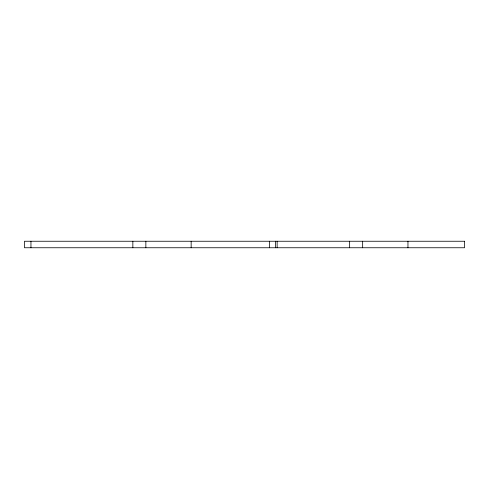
<?xml version="1.0" encoding="UTF-8"?>
<svg xmlns="http://www.w3.org/2000/svg" width="489" height="489" viewBox="0 0 489 489"><rect width="100%" height="100%" fill="white"/><g stroke="black" fill="none" stroke-linecap="round" stroke-linejoin="round"><path stroke-width="0.73" d="M407.96 241.248L407.96 247.752M362.655 241.248L362.655 247.752M349.647 241.248L349.647 247.752M277.141 241.248L277.141 247.752M275.368 241.248L275.368 247.752M269.567 241.248L269.567 247.752M191.156 241.248L191.156 247.752M145.856 241.248L145.856 247.752M132.849 241.248L132.849 247.752M30.954 241.248L30.954 247.752M464.55 241.248L24.45 241.248L24.45 247.752L464.55 247.752L464.55 241.248"/></g></svg>
